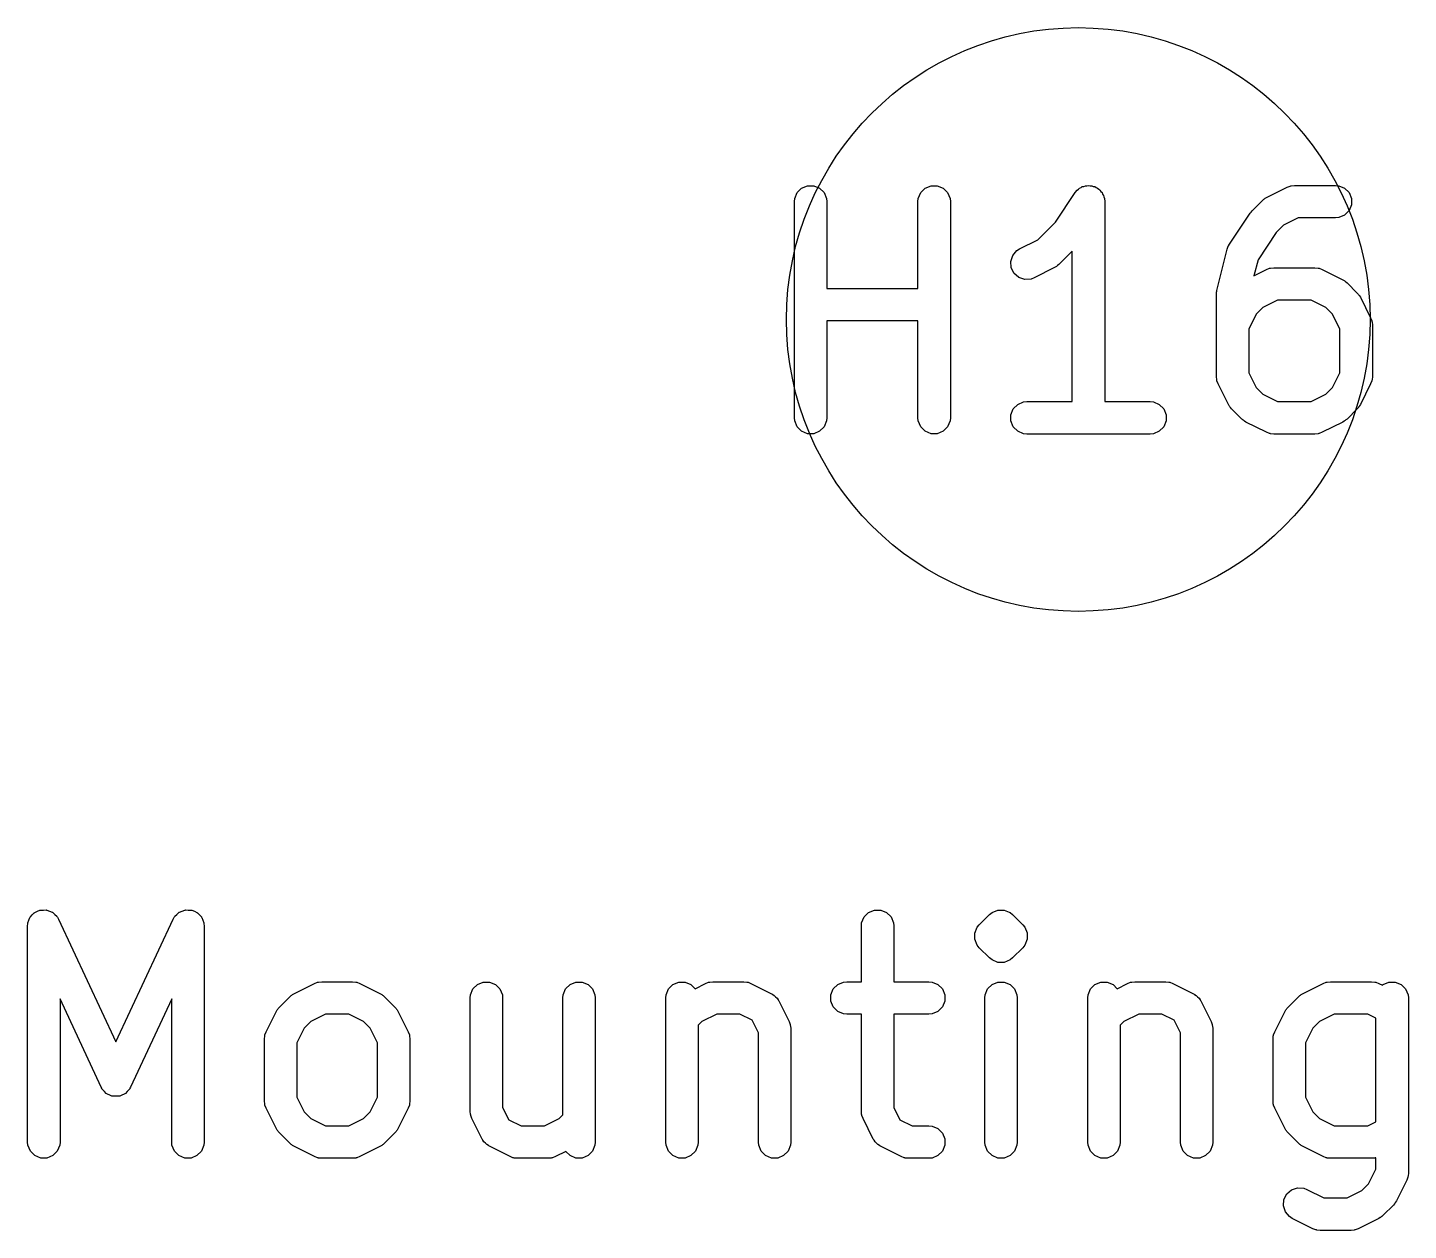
# Model space of a CAD drawing. Extents: x 0.58 to 7.69, y -5.21 to -0.56.
# Drawn here: x 3.9425 to 4.194, y -4.0241 to -3.8051 of the extents above; entities that cross this region are included whole.
import ezdxf

# ---------------------------------------------------------------- set-up
doc = ezdxf.new("R2010")
doc.units = 0
doc.header["$MEASUREMENT"] = 0
doc.layers.add('BLACK', color=7, linetype='CONTINUOUS')

msp = doc.modelspace()

# ---------------------------------------------------------------- linework, layer by layer
at = {"layer": 'BLACK', "linetype": 'CONTINUOUS'}
for p, q in [((4.08222, -3.83623), (4.08266, -3.83516)), ((4.08266, -3.83516), (4.08347, -3.83435)), ((4.08347, -3.83435), (4.08454, -3.83391)), ((4.08454, -3.83391), (4.08569, -3.83391)), ((4.08569, -3.83391), (4.08675, -3.83435)), ((4.08675, -3.83435), (4.08757, -3.83516)), ((4.08757, -3.83516), (4.08801, -3.83623)), ((4.10472, -3.83623), (4.10516, -3.83516)), ((4.10516, -3.83516), (4.10597, -3.83435)), ((4.10597, -3.83435), (4.10704, -3.83391)), ((4.10704, -3.83391), (4.10819, -3.83391)), ((4.10819, -3.83391), (4.10925, -3.83435)), ((4.10925, -3.83435), (4.11007, -3.83516)), ((4.11007, -3.83516), (4.11051, -3.83623)), ((4.12969, -3.84055), (4.13328, -3.83517)), ((4.13328, -3.83516), (4.13364, -3.83472)), ((4.13328, -3.83517), (4.13328, -3.83516)), ((4.13328, -3.83516), (4.13328, -3.83516)), ((4.13328, -3.83516), (4.13328, -3.83516)), ((4.13364, -3.83472), (4.13389, -3.83456)), ((4.13389, -3.83456), (4.13409, -3.83435)), ((4.13409, -3.83435), (4.13436, -3.83424)), ((4.13436, -3.83424), (4.1346, -3.83408)), ((4.1346, -3.83408), (4.13489, -3.83402)), ((4.13489, -3.83402), (4.13516, -3.83391)), ((4.13516, -3.83391), (4.13545, -3.83391)), ((4.13545, -3.83391), (4.13573, -3.83385)), ((4.13573, -3.83385), (4.13602, -3.83391)), ((4.13602, -3.83391), (4.13631, -3.83391)), ((4.13631, -3.83391), (4.13658, -3.83402)), ((4.13658, -3.83402), (4.13686, -3.83407)), ((4.13686, -3.83407), (4.1371, -3.83424)), ((4.1371, -3.83424), (4.13737, -3.83435)), ((4.13737, -3.83435), (4.13758, -3.83455)), ((4.13758, -3.83455), (4.13782, -3.83471)), ((4.13782, -3.83471), (4.13798, -3.83496)), ((4.13798, -3.83496), (4.13819, -3.83516)), ((4.13819, -3.83516), (4.1383, -3.83543)), ((4.16816, -3.83604), (4.17191, -3.83416)), ((4.17191, -3.83416), (4.17245, -3.83396)), ((4.17245, -3.83396), (4.17255, -3.83395)), ((4.17255, -3.83395), (4.17265, -3.83391)), ((4.17265, -3.83391), (4.17323, -3.83385)), ((4.17323, -3.83385), (4.18073, -3.83385)), ((4.18073, -3.83385), (4.1813, -3.83391)), ((4.1813, -3.83391), (4.18237, -3.83435)), ((4.18237, -3.83435), (4.18318, -3.83516)), ((4.18318, -3.83516), (4.18362, -3.83623)), ((4.08216, -3.8368), (4.08222, -3.83623)), ((4.08216, -3.87617), (4.08216, -3.8368)), ((4.08801, -3.83623), (4.08807, -3.8368)), ((4.08807, -3.8368), (4.08807, -3.8526)), ((4.10466, -3.8368), (4.10472, -3.83623)), ((4.10466, -3.8526), (4.10466, -3.8368)), ((4.11051, -3.83623), (4.11056, -3.8368)), ((4.11056, -3.8368), (4.11056, -3.87617)), ((4.1383, -3.83543), (4.13846, -3.83567)), ((4.13846, -3.83567), (4.13852, -3.83596)), ((4.13852, -3.83596), (4.13863, -3.83623)), ((4.13863, -3.83623), (4.13869, -3.8368)), ((4.13869, -3.8368), (4.13869, -3.8368)), ((4.13869, -3.8368), (4.13869, -3.8368)), ((4.13869, -3.8368), (4.13869, -3.8368)), ((4.13869, -3.8368), (4.13869, -3.87322)), ((4.16552, -3.83847), (4.16739, -3.83659)), ((4.16739, -3.83659), (4.16762, -3.8364)), ((4.16762, -3.8364), (4.16767, -3.83635)), ((4.16767, -3.83635), (4.16776, -3.83629)), ((4.16776, -3.83629), (4.16784, -3.83622)), ((4.16784, -3.83622), (4.16791, -3.83619)), ((4.16791, -3.83619), (4.16816, -3.83604)), ((4.18362, -3.83738), (4.18318, -3.83844)), ((4.18362, -3.83623), (4.18362, -3.83738)), ((4.1614, -3.84454), (4.16515, -3.83892)), ((4.16515, -3.83891), (4.16533, -3.8387)), ((4.16515, -3.83892), (4.16515, -3.83891)), ((4.16515, -3.83891), (4.16515, -3.83891)), ((4.16533, -3.8387), (4.16551, -3.83847)), ((4.16551, -3.83847), (4.16551, -3.83847)), ((4.16551, -3.83847), (4.16552, -3.83847)), ((4.17393, -3.83976), (4.17123, -3.84111)), ((4.18073, -3.83976), (4.17393, -3.83976)), ((4.1813, -3.8397), (4.18073, -3.83976)), ((4.18237, -3.83926), (4.1813, -3.8397)), ((4.18318, -3.83844), (4.18237, -3.83926)), ((4.12648, -3.84375), (4.12969, -3.84055)), ((4.1699, -3.84243), (4.1666, -3.84739)), ((4.17123, -3.84111), (4.1699, -3.84243)), ((4.12267, -3.84572), (4.12316, -3.84541)), ((4.12316, -3.84541), (4.12648, -3.84375)), ((4.16099, -3.84546), (4.16111, -3.84512)), ((4.16111, -3.84512), (4.16113, -3.84505)), ((4.16113, -3.84505), (4.16116, -3.84499)), ((4.16116, -3.84499), (4.16118, -3.84492)), ((4.16118, -3.84492), (4.16123, -3.84486)), ((4.16123, -3.84486), (4.1614, -3.84454)), ((4.12155, -3.84768), (4.12192, -3.84659)), ((4.12164, -3.84883), (4.12155, -3.84768)), ((4.12192, -3.84659), (4.12267, -3.84572)), ((4.13278, -3.84581), (4.13032, -3.84827)), ((4.13278, -3.87322), (4.13278, -3.84581)), ((4.15912, -3.85296), (4.16099, -3.84546)), ((4.1666, -3.84739), (4.16587, -3.85031)), ((4.12215, -3.84986), (4.12164, -3.84883)), ((4.12302, -3.85062), (4.12215, -3.84986)), ((4.12955, -3.84882), (4.1258, -3.85069)), ((4.1298, -3.84866), (4.12955, -3.84882)), ((4.12987, -3.84863), (4.1298, -3.84866)), ((4.12996, -3.84857), (4.12987, -3.84863)), ((4.13004, -3.84851), (4.12996, -3.84857)), ((4.1301, -3.84845), (4.13004, -3.84851)), ((4.13032, -3.84827), (4.1301, -3.84845)), ((4.16587, -3.85031), (4.16816, -3.84916)), ((4.16816, -3.84916), (4.1687, -3.84895)), ((4.1687, -3.84895), (4.1688, -3.84895)), ((4.1688, -3.84895), (4.1689, -3.84891)), ((4.1689, -3.84891), (4.16948, -3.84885)), ((4.16948, -3.84885), (4.17698, -3.84885)), ((4.17698, -3.84885), (4.17755, -3.84891)), ((4.17755, -3.84891), (4.17765, -3.84895)), ((4.17765, -3.84895), (4.17776, -3.84895)), ((4.17776, -3.84895), (4.1783, -3.84916)), ((4.1783, -3.84916), (4.18205, -3.85104)), ((4.08807, -3.8526), (4.10466, -3.8526)), ((4.12412, -3.85098), (4.12302, -3.85062)), ((4.12526, -3.8509), (4.12412, -3.85098)), ((4.1258, -3.85069), (4.12526, -3.8509)), ((4.1591, -3.85306), (4.15912, -3.85296)), ((4.18205, -3.85104), (4.1823, -3.85119)), ((4.1823, -3.85119), (4.18237, -3.85122)), ((4.18237, -3.85122), (4.18245, -3.85129)), ((4.18245, -3.85129), (4.18254, -3.85134)), ((4.18254, -3.85134), (4.18259, -3.8514)), ((4.18259, -3.8514), (4.18282, -3.85159)), ((4.18282, -3.85159), (4.18469, -3.85346)), ((4.15903, -3.85353), (4.15906, -3.85332)), ((4.15904, -3.85358), (4.15903, -3.85353)), ((4.15903, -3.85368), (4.15904, -3.85358)), ((4.15903, -3.86867), (4.15903, -3.85368)), ((4.15906, -3.85332), (4.15908, -3.8531)), ((4.15908, -3.8531), (4.1591, -3.85306)), ((4.17018, -3.85475), (4.16748, -3.8561)), ((4.17628, -3.85475), (4.17018, -3.85475)), ((4.17898, -3.8561), (4.17628, -3.85475)), ((4.18469, -3.85346), (4.18488, -3.85369)), ((4.18488, -3.85369), (4.18493, -3.85374)), ((4.18493, -3.85374), (4.18499, -3.85383)), ((4.18499, -3.85383), (4.18506, -3.85391)), ((4.18506, -3.85391), (4.18509, -3.85398)), ((4.18509, -3.85398), (4.18524, -3.85423)), ((4.18524, -3.85423), (4.18712, -3.85798)), ((4.16628, -3.8573), (4.16493, -3.86)), ((4.16748, -3.8561), (4.16628, -3.8573)), ((4.18018, -3.8573), (4.17898, -3.8561)), ((4.18152, -3.86), (4.18018, -3.8573)), ((4.18712, -3.85798), (4.18732, -3.85852)), ((4.10466, -3.8585), (4.08807, -3.8585)), ((4.08807, -3.8585), (4.08807, -3.87617)), ((4.10466, -3.87617), (4.10466, -3.8585)), ((4.16493, -3.86), (4.16493, -3.86798)), ((4.18152, -3.86798), (4.18152, -3.86)), ((4.18732, -3.85852), (4.18733, -3.85863)), ((4.18733, -3.85863), (4.18737, -3.85872)), ((4.18737, -3.85872), (4.18743, -3.8593)), ((4.18743, -3.8593), (4.18743, -3.86867)), ((4.16493, -3.86798), (4.16628, -3.87068)), ((4.18018, -3.87068), (4.18152, -3.86798)), ((4.15908, -3.86925), (4.15903, -3.86867)), ((4.15912, -3.86935), (4.15908, -3.86925)), ((4.15913, -3.86945), (4.15912, -3.86935)), ((4.15934, -3.87), (4.15913, -3.86945)), ((4.16121, -3.87374), (4.15934, -3.87)), ((4.18712, -3.87), (4.18524, -3.87374)), ((4.18732, -3.86945), (4.18712, -3.87)), ((4.18733, -3.86935), (4.18732, -3.86945)), ((4.18737, -3.86925), (4.18733, -3.86935)), ((4.18743, -3.86867), (4.18737, -3.86925)), ((4.16628, -3.87068), (4.16748, -3.87187)), ((4.16748, -3.87187), (4.17018, -3.87322)), ((4.17628, -3.87322), (4.17898, -3.87187)), ((4.17898, -3.87187), (4.18018, -3.87068)), ((4.12159, -3.8756), (4.12203, -3.87453)), ((4.12159, -3.87675), (4.12159, -3.8756)), ((4.12203, -3.87453), (4.12284, -3.87372)), ((4.12284, -3.87372), (4.12391, -3.87328)), ((4.12391, -3.87328), (4.12448, -3.87322)), ((4.12448, -3.87322), (4.13278, -3.87322)), ((4.13869, -3.87322), (4.14698, -3.87322)), ((4.14698, -3.87322), (4.14756, -3.87328)), ((4.14756, -3.87328), (4.14862, -3.87372)), ((4.14862, -3.87372), (4.14944, -3.87453)), ((4.14944, -3.87453), (4.14988, -3.8756)), ((4.14988, -3.8756), (4.14988, -3.87675)), ((4.16137, -3.87399), (4.16121, -3.87374)), ((4.1614, -3.87406), (4.16137, -3.87399)), ((4.16147, -3.87415), (4.1614, -3.87406)), ((4.16152, -3.87423), (4.16147, -3.87415)), ((4.16158, -3.87429), (4.16152, -3.87423)), ((4.16177, -3.87451), (4.16158, -3.87429)), ((4.16364, -3.87639), (4.16177, -3.87451)), ((4.17018, -3.87322), (4.17628, -3.87322)), ((4.18469, -3.87451), (4.18282, -3.87639)), ((4.18488, -3.87429), (4.18469, -3.87451)), ((4.18493, -3.87423), (4.18488, -3.87429)), ((4.18499, -3.87415), (4.18493, -3.87423)), ((4.18506, -3.87406), (4.18499, -3.87415)), ((4.18509, -3.87399), (4.18506, -3.87406)), ((4.18524, -3.87374), (4.18509, -3.87399)), ((4.08222, -3.87675), (4.08216, -3.87617)), ((4.08266, -3.87781), (4.08222, -3.87675)), ((4.08347, -3.87863), (4.08266, -3.87781)), ((4.08757, -3.87781), (4.08675, -3.87863)), ((4.08801, -3.87675), (4.08757, -3.87781)), ((4.08807, -3.87617), (4.08801, -3.87675)), ((4.10472, -3.87675), (4.10466, -3.87617)), ((4.10516, -3.87781), (4.10472, -3.87675)), ((4.10597, -3.87863), (4.10516, -3.87781)), ((4.11007, -3.87781), (4.10925, -3.87863)), ((4.11051, -3.87675), (4.11007, -3.87781)), ((4.11056, -3.87617), (4.11051, -3.87675)), ((4.12203, -3.87781), (4.12159, -3.87675)), ((4.12284, -3.87863), (4.12203, -3.87781)), ((4.14944, -3.87781), (4.14862, -3.87863)), ((4.14988, -3.87675), (4.14944, -3.87781)), ((4.16387, -3.87657), (4.16364, -3.87639)), ((4.16392, -3.87663), (4.16387, -3.87657)), ((4.16401, -3.87669), (4.16392, -3.87663)), ((4.16409, -3.87675), (4.16401, -3.87669)), ((4.16416, -3.87678), (4.16409, -3.87675)), ((4.16441, -3.87694), (4.16416, -3.87678)), ((4.16816, -3.87881), (4.16441, -3.87694)), ((4.18205, -3.87694), (4.1783, -3.87881)), ((4.1823, -3.87678), (4.18205, -3.87694)), ((4.18237, -3.87675), (4.1823, -3.87678)), ((4.18245, -3.87669), (4.18237, -3.87675)), ((4.18254, -3.87663), (4.18245, -3.87669)), ((4.18259, -3.87657), (4.18254, -3.87663)), ((4.18282, -3.87639), (4.18259, -3.87657)), ((4.08454, -3.87907), (4.08347, -3.87863)), ((4.08569, -3.87907), (4.08454, -3.87907)), ((4.08675, -3.87863), (4.08569, -3.87907)), ((4.10704, -3.87907), (4.10597, -3.87863)), ((4.10819, -3.87907), (4.10704, -3.87907)), ((4.10925, -3.87863), (4.10819, -3.87907)), ((4.12391, -3.87907), (4.12284, -3.87863)), ((4.12448, -3.87913), (4.12391, -3.87907)), ((4.14698, -3.87913), (4.12448, -3.87913)), ((4.14756, -3.87907), (4.14698, -3.87913)), ((4.14862, -3.87863), (4.14756, -3.87907)), ((4.1687, -3.87902), (4.16816, -3.87881)), ((4.1688, -3.87903), (4.1687, -3.87902)), ((4.1689, -3.87907), (4.1688, -3.87903)), ((4.16948, -3.87913), (4.1689, -3.87907)), ((4.17698, -3.87913), (4.16948, -3.87913)), ((4.17755, -3.87907), (4.17698, -3.87913)), ((4.17765, -3.87903), (4.17755, -3.87907)), ((4.17776, -3.87902), (4.17765, -3.87903)), ((4.1783, -3.87881), (4.17776, -3.87902)), ((3.9438, -3.96624), (3.94428, -3.96604)), ((3.94428, -3.96604), (3.94474, -3.96583)), ((3.94474, -3.96583), (3.94481, -3.96582)), ((3.94481, -3.96582), (3.94487, -3.9658)), ((3.94487, -3.9658), (3.94538, -3.9658)), ((3.94538, -3.9658), (3.94589, -3.96578)), ((3.94589, -3.96578), (3.94595, -3.9658)), ((3.94595, -3.9658), (3.94602, -3.9658)), ((3.94602, -3.9658), (3.94649, -3.96599)), ((3.94649, -3.96599), (3.94698, -3.96617)), ((3.97016, -3.96617), (3.97064, -3.96599)), ((3.97064, -3.96599), (3.97111, -3.9658)), ((3.97111, -3.9658), (3.97118, -3.9658)), ((3.97118, -3.9658), (3.97124, -3.96578)), ((3.97124, -3.96578), (3.97175, -3.9658)), ((3.97175, -3.9658), (3.97227, -3.9658)), ((3.97227, -3.9658), (3.97233, -3.96582)), ((3.97233, -3.96582), (3.97239, -3.96583)), ((3.97239, -3.96583), (3.97286, -3.96604)), ((3.97286, -3.96604), (3.97333, -3.96624)), ((4.09566, -3.96624), (4.09672, -3.9658)), ((4.09672, -3.9658), (4.09788, -3.9658)), ((4.09788, -3.9658), (4.09894, -3.96624)), ((4.11816, -3.96624), (4.11922, -3.9658)), ((4.11922, -3.9658), (4.12037, -3.9658)), ((4.12037, -3.9658), (4.12037, -3.9658)), ((4.12037, -3.9658), (4.12127, -3.96617)), ((3.94249, -3.96869), (3.94253, -3.96831)), ((3.94253, -3.96825), (3.94254, -3.96821)), ((3.94253, -3.96831), (3.94253, -3.96825)), ((3.94254, -3.96821), (3.94255, -3.96812)), ((3.94255, -3.96812), (3.94274, -3.96764)), ((3.94274, -3.96764), (3.94292, -3.96716)), ((3.94292, -3.96716), (3.94296, -3.96711)), ((3.94296, -3.96711), (3.94299, -3.96705)), ((3.94299, -3.96705), (3.94335, -3.96669)), ((3.94335, -3.96669), (3.9437, -3.96631)), ((3.9437, -3.96631), (3.94376, -3.96629)), ((3.94376, -3.96629), (3.9438, -3.96624)), ((3.94698, -3.96617), (3.94702, -3.96621)), ((3.94702, -3.96621), (3.94708, -3.96624)), ((3.94708, -3.96624), (3.94745, -3.9666)), ((3.94745, -3.9666), (3.94782, -3.96695)), ((3.94782, -3.96695), (3.94787, -3.96703)), ((3.94787, -3.96703), (3.9479, -3.96705)), ((3.9479, -3.96705), (3.94793, -3.96712)), ((3.94793, -3.96712), (3.94812, -3.96745)), ((3.94812, -3.96745), (3.95857, -3.98983)), ((3.95857, -3.98983), (3.96902, -3.96745)), ((3.96902, -3.96745), (3.96921, -3.96712)), ((3.96921, -3.96712), (3.96924, -3.96705)), ((3.96924, -3.96705), (3.96926, -3.96703)), ((3.96926, -3.96703), (3.96931, -3.96695)), ((3.96931, -3.96695), (3.96969, -3.9666)), ((3.96969, -3.9666), (3.97005, -3.96624)), ((3.97005, -3.96624), (3.97011, -3.96621)), ((3.97011, -3.96621), (3.97016, -3.96617)), ((3.97333, -3.96624), (3.97338, -3.96629)), ((3.97338, -3.96629), (3.97344, -3.96631)), ((3.97344, -3.96631), (3.97378, -3.96669)), ((3.97378, -3.96669), (3.97415, -3.96705)), ((3.97415, -3.96705), (3.97417, -3.96711)), ((3.97417, -3.96711), (3.97422, -3.96716)), ((3.97422, -3.96716), (3.97439, -3.96764)), ((3.97439, -3.96764), (3.97459, -3.96812)), ((3.97459, -3.96812), (3.9746, -3.96821)), ((3.9746, -3.96821), (3.97461, -3.96825)), ((3.97461, -3.96825), (3.97461, -3.96831)), ((3.97461, -3.96831), (3.97464, -3.96869)), ((4.09435, -3.96869), (4.0944, -3.96812)), ((4.0944, -3.96812), (4.09485, -3.96705)), ((4.09485, -3.96705), (4.09566, -3.96624)), ((4.09894, -3.96624), (4.09976, -3.96705)), ((4.09976, -3.96705), (4.1002, -3.96812)), ((4.1002, -3.96812), (4.10025, -3.96869)), ((4.11547, -3.96893), (4.11583, -3.96848)), ((4.11583, -3.96848), (4.11771, -3.96661)), ((4.11771, -3.96661), (4.11816, -3.96624)), ((4.12127, -3.96617), (4.12144, -3.96624)), ((4.12144, -3.96624), (4.12189, -3.96661)), ((4.12189, -3.96661), (4.12376, -3.96848)), ((4.12376, -3.96848), (4.12413, -3.96893)), ((3.94249, -4.00806), (3.94249, -3.96869)), ((3.97464, -3.96869), (3.97464, -4.00806)), ((4.09435, -3.97886), (4.09435, -3.96869)), ((4.10025, -3.96869), (4.10025, -3.97886)), ((4.11503, -3.96999), (4.11547, -3.96893)), ((4.11503, -3.97114), (4.11503, -3.96999)), ((4.11547, -3.97221), (4.11503, -3.97114)), ((4.12413, -3.96893), (4.12455, -3.96994)), ((4.12457, -3.97114), (4.12413, -3.97221)), ((4.12455, -3.96994), (4.12457, -3.96999)), ((4.12457, -3.96999), (4.12457, -3.97114)), ((4.11583, -3.97266), (4.11547, -3.97221)), ((4.11771, -3.97453), (4.11583, -3.97266)), ((4.12376, -3.97266), (4.12189, -3.97453)), ((4.12413, -3.97221), (4.12376, -3.97266)), ((4.11816, -3.9749), (4.11771, -3.97453)), ((4.11922, -3.97534), (4.11816, -3.9749)), ((4.12037, -3.97534), (4.11922, -3.97534)), ((4.11922, -3.97534), (4.11922, -3.97534)), ((4.12144, -3.9749), (4.12037, -3.97534)), ((4.12037, -3.97534), (4.12037, -3.97534)), ((4.12189, -3.97453), (4.12144, -3.9749)), ((3.99059, -3.9813), (3.99067, -3.98124)), ((3.99067, -3.98124), (3.99074, -3.98121)), ((3.99074, -3.98121), (3.99099, -3.98105)), ((3.99099, -3.98105), (3.99474, -3.97918)), ((3.99474, -3.97918), (3.99528, -3.97897)), ((3.99528, -3.97897), (3.99539, -3.97896)), ((3.99539, -3.97896), (3.99549, -3.97892)), ((3.99549, -3.97892), (3.99606, -3.97886)), ((3.99606, -3.97886), (4.00169, -3.97886)), ((4.00169, -3.97886), (4.00226, -3.97892)), ((4.00226, -3.97892), (4.00236, -3.97896)), ((4.00236, -3.97896), (4.00247, -3.97897)), ((4.00247, -3.97897), (4.00301, -3.97918)), ((4.00301, -3.97918), (4.00676, -3.98105)), ((4.00676, -3.98105), (4.00701, -3.98121)), ((4.00701, -3.98121), (4.00708, -3.98124)), ((4.00708, -3.98124), (4.00716, -3.9813)), ((4.02311, -3.98182), (4.02316, -3.98124)), ((4.02316, -3.98124), (4.0236, -3.98018)), ((4.0236, -3.98018), (4.02442, -3.97936)), ((4.02442, -3.97936), (4.02548, -3.97892)), ((4.02548, -3.97892), (4.02664, -3.97892)), ((4.02664, -3.97892), (4.0277, -3.97936)), ((4.0277, -3.97936), (4.02851, -3.98018)), ((4.02851, -3.98018), (4.02896, -3.98124)), ((4.02896, -3.98124), (4.02901, -3.98182)), ((4.03998, -3.98182), (4.04004, -3.98124)), ((4.04004, -3.98124), (4.04048, -3.98018)), ((4.04048, -3.98018), (4.04129, -3.97936)), ((4.04129, -3.97936), (4.04236, -3.97892)), ((4.04236, -3.97892), (4.04351, -3.97892)), ((4.04351, -3.97892), (4.04457, -3.97936)), ((4.04457, -3.97936), (4.04539, -3.98018)), ((4.04539, -3.98018), (4.04583, -3.98124)), ((4.04583, -3.98124), (4.04588, -3.98182)), ((4.05873, -3.98182), (4.05878, -3.98124)), ((4.05878, -3.98124), (4.05922, -3.98018)), ((4.05922, -3.98018), (4.06004, -3.97936)), ((4.06004, -3.97936), (4.0611, -3.97892)), ((4.0611, -3.97892), (4.06226, -3.97892)), ((4.06226, -3.97892), (4.06332, -3.97936)), ((4.06332, -3.97936), (4.06408, -3.98013)), ((4.06408, -3.98013), (4.06598, -3.97918)), ((4.06598, -3.97918), (4.06652, -3.97897)), ((4.06652, -3.97897), (4.06663, -3.97896)), ((4.06663, -3.97896), (4.06673, -3.97892)), ((4.06673, -3.97892), (4.0673, -3.97886)), ((4.0673, -3.97886), (4.07293, -3.97886)), ((4.07293, -3.97886), (4.0735, -3.97892)), ((4.0735, -3.97892), (4.0736, -3.97896)), ((4.0736, -3.97896), (4.07371, -3.97897)), ((4.07371, -3.97897), (4.07425, -3.97918)), ((4.07425, -3.97918), (4.078, -3.98105)), ((4.078, -3.98105), (4.07809, -3.98111)), ((4.07809, -3.98111), (4.07814, -3.98113)), ((4.07814, -3.98113), (4.0782, -3.98118)), ((4.0782, -3.98118), (4.07849, -3.98136)), ((4.08878, -3.98124), (4.08922, -3.98018)), ((4.08878, -3.98239), (4.08878, -3.98124)), ((4.08922, -3.98018), (4.09004, -3.97936)), ((4.09004, -3.97936), (4.0911, -3.97892)), ((4.0911, -3.97892), (4.09168, -3.97886)), ((4.09168, -3.97886), (4.09435, -3.97886)), ((4.10025, -3.97886), (4.10667, -3.97886)), ((4.10667, -3.97886), (4.10725, -3.97892)), ((4.10725, -3.97892), (4.10831, -3.97936)), ((4.10831, -3.97936), (4.10913, -3.98018)), ((4.10913, -3.98018), (4.10957, -3.98124)), ((4.10957, -3.98124), (4.10957, -3.98239)), ((4.11684, -3.98182), (4.1169, -3.98124)), ((4.1169, -3.98124), (4.11734, -3.98018)), ((4.11734, -3.98018), (4.11816, -3.97936)), ((4.11816, -3.97936), (4.11922, -3.97892)), ((4.11922, -3.97892), (4.12037, -3.97892)), ((4.12037, -3.97892), (4.12144, -3.97936)), ((4.12144, -3.97936), (4.12225, -3.98018)), ((4.12225, -3.98018), (4.12269, -3.98124)), ((4.12269, -3.98124), (4.12275, -3.98182)), ((4.13559, -3.98182), (4.13565, -3.98124)), ((4.13565, -3.98124), (4.13609, -3.98018)), ((4.13609, -3.98018), (4.1369, -3.97936)), ((4.1369, -3.97936), (4.13797, -3.97892)), ((4.13797, -3.97892), (4.13912, -3.97892)), ((4.13912, -3.97892), (4.14019, -3.97936)), ((4.14019, -3.97936), (4.14095, -3.98013)), ((4.14095, -3.98013), (4.14285, -3.97918)), ((4.14285, -3.97918), (4.14339, -3.97897)), ((4.14339, -3.97897), (4.1435, -3.97896)), ((4.1435, -3.97896), (4.14359, -3.97892)), ((4.14359, -3.97892), (4.14417, -3.97886)), ((4.14417, -3.97886), (4.14979, -3.97886)), ((4.14979, -3.97886), (4.15037, -3.97892)), ((4.15037, -3.97892), (4.15047, -3.97896)), ((4.15047, -3.97896), (4.15057, -3.97897)), ((4.15057, -3.97897), (4.15111, -3.97918)), ((4.15111, -3.97918), (4.15486, -3.98105)), ((4.15486, -3.98105), (4.15496, -3.98111)), ((4.15496, -3.98111), (4.15501, -3.98113)), ((4.15501, -3.98113), (4.15506, -3.98118)), ((4.15506, -3.98118), (4.15535, -3.98136)), ((4.17432, -3.9813), (4.1744, -3.98124)), ((4.1744, -3.98124), (4.17447, -3.98121)), ((4.17447, -3.98121), (4.17472, -3.98105)), ((4.17472, -3.98105), (4.17847, -3.97918)), ((4.17847, -3.97918), (4.17901, -3.97897)), ((4.17901, -3.97897), (4.17912, -3.97896)), ((4.17912, -3.97896), (4.17921, -3.97892)), ((4.17921, -3.97892), (4.17979, -3.97886)), ((4.17979, -3.97886), (4.18729, -3.97886)), ((4.18729, -3.97886), (4.18787, -3.97892)), ((4.18787, -3.97892), (4.18796, -3.97896)), ((4.18796, -3.97896), (4.18807, -3.97897)), ((4.18807, -3.97897), (4.18861, -3.97918)), ((4.18861, -3.97918), (4.18926, -3.9795)), ((4.18926, -3.9795), (4.1894, -3.97936)), ((4.1894, -3.97936), (4.19046, -3.97892)), ((4.19046, -3.97892), (4.19161, -3.97892)), ((4.19161, -3.97892), (4.19268, -3.97936)), ((4.19268, -3.97936), (4.19349, -3.98018)), ((4.19349, -3.98018), (4.19393, -3.98124)), ((4.19393, -3.98124), (4.19399, -3.98182)), ((3.95589, -3.99806), (3.9484, -3.982)), ((3.9484, -3.982), (3.9484, -4.00806)), ((3.96874, -3.982), (3.96124, -3.99806)), ((3.96874, -4.00806), (3.96874, -3.982)), ((3.98805, -3.98385), (3.98811, -3.98376)), ((3.98811, -3.98376), (3.98816, -3.9837)), ((3.98816, -3.9837), (3.98835, -3.98348)), ((3.98835, -3.98348), (3.99023, -3.9816)), ((3.99023, -3.9816), (3.99045, -3.98142)), ((3.99045, -3.98142), (3.9905, -3.98136)), ((3.9905, -3.98136), (3.99059, -3.9813)), ((4.00716, -3.9813), (4.00725, -3.98136)), ((4.00725, -3.98136), (4.0073, -3.98142)), ((4.0073, -3.98142), (4.00752, -3.9816)), ((4.00752, -3.9816), (4.0094, -3.98348)), ((4.0094, -3.98348), (4.00959, -3.9837)), ((4.00959, -3.9837), (4.00964, -3.98376)), ((4.00964, -3.98376), (4.0097, -3.98385)), ((4.02311, -4.00244), (4.02311, -3.98182)), ((4.02901, -3.98182), (4.02901, -4.00174)), ((4.03998, -4.00309), (4.03998, -3.98182)), ((4.04588, -3.98182), (4.04588, -4.00806)), ((4.05873, -4.00806), (4.05873, -3.98182)), ((4.07849, -3.98136), (4.07873, -3.98164)), ((4.07873, -3.98164), (4.07901, -3.98188)), ((4.07901, -3.98188), (4.07919, -3.98217)), ((4.07919, -3.98217), (4.07924, -3.98223)), ((4.07924, -3.98223), (4.07926, -3.98227)), ((4.07926, -3.98227), (4.07932, -3.98237)), ((4.07932, -3.98237), (4.08119, -3.98612)), ((4.08922, -3.98346), (4.08878, -3.98239)), ((4.09004, -3.98427), (4.08922, -3.98346)), ((4.10913, -3.98346), (4.10831, -3.98427)), ((4.10957, -3.98239), (4.10913, -3.98346)), ((4.11684, -4.00806), (4.11684, -3.98182)), ((4.12275, -3.98182), (4.12275, -4.00806)), ((4.13559, -4.00806), (4.13559, -3.98182)), ((4.15535, -3.98136), (4.1556, -3.98164)), ((4.1556, -3.98164), (4.15588, -3.98188)), ((4.15588, -3.98188), (4.15606, -3.98217)), ((4.15606, -3.98217), (4.15611, -3.98223)), ((4.15611, -3.98223), (4.15612, -3.98227)), ((4.15612, -3.98227), (4.15618, -3.98237)), ((4.15618, -3.98237), (4.15806, -3.98612)), ((4.17178, -3.98385), (4.17183, -3.98376)), ((4.17183, -3.98376), (4.17189, -3.9837)), ((4.17189, -3.9837), (4.17208, -3.98348)), ((4.17208, -3.98348), (4.17395, -3.9816)), ((4.17395, -3.9816), (4.17418, -3.98142)), ((4.17418, -3.98142), (4.17423, -3.98136)), ((4.17423, -3.98136), (4.17432, -3.9813)), ((4.19399, -3.98182), (4.19399, -4.01369)), ((3.98592, -3.988), (3.9878, -3.98425)), ((3.9878, -3.98425), (3.98795, -3.984)), ((3.98795, -3.984), (3.98798, -3.98393)), ((3.98798, -3.98393), (3.98805, -3.98385)), ((3.99406, -3.98612), (3.99287, -3.98732)), ((3.99676, -3.98477), (3.99406, -3.98612)), ((4.00099, -3.98477), (3.99676, -3.98477)), ((4.00369, -3.98612), (4.00099, -3.98477)), ((4.00488, -3.98732), (4.00369, -3.98612)), ((4.0097, -3.98385), (4.00977, -3.98393)), ((4.00977, -3.98393), (4.0098, -3.984)), ((4.0098, -3.984), (4.00995, -3.98425)), ((4.00995, -3.98425), (4.01183, -3.988)), ((4.0653, -3.98612), (4.06463, -3.98679)), ((4.068, -3.98477), (4.0653, -3.98612)), ((4.07223, -3.98477), (4.068, -3.98477)), ((4.07448, -3.98589), (4.07223, -3.98477)), ((4.0756, -3.98814), (4.07448, -3.98589)), ((4.08119, -3.98612), (4.0814, -3.98666)), ((4.0911, -3.98471), (4.09004, -3.98427)), ((4.09168, -3.98477), (4.0911, -3.98471)), ((4.09435, -3.98477), (4.09168, -3.98477)), ((4.09435, -4.00244), (4.09435, -3.98477)), ((4.10667, -3.98477), (4.10025, -3.98477)), ((4.10025, -3.98477), (4.10025, -4.00174)), ((4.10725, -3.98471), (4.10667, -3.98477)), ((4.10831, -3.98427), (4.10725, -3.98471)), ((4.14217, -3.98612), (4.1415, -3.98679)), ((4.14487, -3.98477), (4.14217, -3.98612)), ((4.1491, -3.98477), (4.14487, -3.98477)), ((4.15134, -3.98589), (4.1491, -3.98477)), ((4.15247, -3.98814), (4.15134, -3.98589)), ((4.15806, -3.98612), (4.15827, -3.98666)), ((4.16965, -3.988), (4.17152, -3.98425)), ((4.17152, -3.98425), (4.17168, -3.984)), ((4.17168, -3.984), (4.17171, -3.98393)), ((4.17171, -3.98393), (4.17178, -3.98385)), ((4.17779, -3.98612), (4.17659, -3.98732)), ((4.18049, -3.98477), (4.17779, -3.98612)), ((4.18659, -3.98477), (4.18049, -3.98477)), ((4.18809, -3.98552), (4.18659, -3.98477)), ((4.18809, -4.00436), (4.18809, -3.98552)), ((3.98561, -3.98932), (3.98567, -3.98874)), ((3.98567, -3.98874), (3.98571, -3.98864)), ((3.98571, -3.98864), (3.98572, -3.98854)), ((3.98572, -3.98854), (3.98592, -3.988)), ((3.99287, -3.98732), (3.99152, -3.99001)), ((4.00623, -3.99001), (4.00488, -3.98732)), ((4.01183, -3.988), (4.01203, -3.98854)), ((4.01203, -3.98854), (4.01204, -3.98864)), ((4.01204, -3.98864), (4.01208, -3.98874)), ((4.01208, -3.98874), (4.01214, -3.98932)), ((4.06463, -3.98679), (4.06463, -4.00806)), ((4.0756, -4.00806), (4.0756, -3.98814)), ((4.0814, -3.98666), (4.08141, -3.98677)), ((4.08141, -3.98677), (4.08145, -3.98687)), ((4.08145, -3.98687), (4.08151, -3.98744)), ((4.08151, -3.98744), (4.08151, -4.00806)), ((4.1415, -3.98679), (4.1415, -4.00806)), ((4.15247, -4.00806), (4.15247, -3.98814)), ((4.15827, -3.98666), (4.15827, -3.98677)), ((4.15827, -3.98677), (4.15831, -3.98687)), ((4.15831, -3.98687), (4.15837, -3.98744)), ((4.15837, -3.98744), (4.15837, -4.00806)), ((4.16934, -3.98932), (4.16939, -3.98874)), ((4.16939, -3.98874), (4.16944, -3.98864)), ((4.16944, -3.98854), (4.16965, -3.988)), ((4.16944, -3.98864), (4.16944, -3.98854)), ((4.17659, -3.98732), (4.17524, -3.99001)), ((3.98561, -4.00056), (3.98561, -3.98932)), ((3.99152, -3.99001), (3.99152, -3.99987)), ((4.00623, -3.99987), (4.00623, -3.99001)), ((4.01214, -3.98932), (4.01214, -4.00056)), ((4.16934, -4.00056), (4.16934, -3.98932)), ((4.17524, -3.99001), (4.17524, -3.99987)), ((3.95602, -3.99827), (3.95589, -3.99806)), ((3.95604, -3.99835), (3.95602, -3.99827)), ((3.95609, -3.9984), (3.95604, -3.99835)), ((3.95619, -3.99856), (3.95609, -3.9984)), ((3.95652, -3.99886), (3.95619, -3.99856)), ((3.96095, -3.99856), (3.96062, -3.99886)), ((3.96105, -3.9984), (3.96095, -3.99856)), ((3.96109, -3.99835), (3.96105, -3.9984)), ((3.96112, -3.99827), (3.96109, -3.99835)), ((3.96124, -3.99806), (3.96112, -3.99827)), ((3.95682, -3.9992), (3.95652, -3.99886)), ((3.95694, -3.99925), (3.95682, -3.9992)), ((3.95704, -3.99934), (3.95694, -3.99925)), ((3.95746, -3.99949), (3.95704, -3.99934)), ((3.95786, -3.99968), (3.95746, -3.99949)), ((3.958, -3.99969), (3.95786, -3.99968)), ((3.95812, -3.99973), (3.958, -3.99969)), ((3.95857, -3.99971), (3.95812, -3.99973)), ((3.95902, -3.99973), (3.95857, -3.99971)), ((3.95914, -3.99969), (3.95902, -3.99973)), ((3.95927, -3.99968), (3.95914, -3.99969)), ((3.95968, -3.99949), (3.95927, -3.99968)), ((3.9601, -3.99934), (3.95968, -3.99949)), ((3.9602, -3.99925), (3.9601, -3.99934)), ((3.96031, -3.9992), (3.9602, -3.99925)), ((3.96062, -3.99886), (3.96031, -3.9992)), ((3.98567, -4.00114), (3.98561, -4.00056)), ((3.98571, -4.00124), (3.98567, -4.00114)), ((3.98572, -4.00134), (3.98571, -4.00124)), ((3.98592, -4.00189), (3.98572, -4.00134)), ((3.99152, -3.99987), (3.99287, -4.00257)), ((4.00488, -4.00257), (4.00623, -3.99987)), ((4.01203, -4.00134), (4.01183, -4.00189)), ((4.01204, -4.00124), (4.01203, -4.00134)), ((4.01208, -4.00114), (4.01204, -4.00124)), ((4.01214, -4.00056), (4.01208, -4.00114)), ((4.16939, -4.00114), (4.16934, -4.00056)), ((4.16944, -4.00124), (4.16939, -4.00114)), ((4.16944, -4.00134), (4.16944, -4.00124)), ((4.16965, -4.00189), (4.16944, -4.00134)), ((4.17524, -3.99987), (4.17659, -4.00257)), ((3.9878, -4.00563), (3.98592, -4.00189)), ((3.99287, -4.00257), (3.99406, -4.00376)), ((3.99406, -4.00376), (3.99676, -4.00511)), ((4.00099, -4.00511), (4.00369, -4.00376)), ((4.00369, -4.00376), (4.00488, -4.00257)), ((4.01183, -4.00189), (4.00995, -4.00563)), ((4.02316, -4.00302), (4.02311, -4.00244)), ((4.0232, -4.00311), (4.02316, -4.00302)), ((4.02321, -4.00322), (4.0232, -4.00311)), ((4.02342, -4.00376), (4.02321, -4.00322)), ((4.02529, -4.00751), (4.02342, -4.00376)), ((4.02901, -4.00174), (4.03013, -4.00399)), ((4.03661, -4.00511), (4.03931, -4.00376)), ((4.03931, -4.00376), (4.03998, -4.00309)), ((4.0944, -4.00302), (4.09435, -4.00244)), ((4.09444, -4.00311), (4.0944, -4.00302)), ((4.09445, -4.00322), (4.09444, -4.00311)), ((4.09466, -4.00376), (4.09445, -4.00322)), ((4.09653, -4.00751), (4.09466, -4.00376)), ((4.10025, -4.00174), (4.10138, -4.00399)), ((4.17152, -4.00563), (4.16965, -4.00189)), ((4.17659, -4.00257), (4.17779, -4.00376)), ((4.17779, -4.00376), (4.18049, -4.00511)), ((3.98795, -4.00588), (3.9878, -4.00563)), ((3.98798, -4.00595), (3.98795, -4.00588)), ((3.98805, -4.00604), (3.98798, -4.00595)), ((3.98811, -4.00612), (3.98805, -4.00604)), ((3.98816, -4.00618), (3.98811, -4.00612)), ((3.98835, -4.0064), (3.98816, -4.00618)), ((3.99676, -4.00511), (4.00099, -4.00511)), ((4.00959, -4.00618), (4.0094, -4.0064)), ((4.00964, -4.00612), (4.00959, -4.00618)), ((4.0097, -4.00604), (4.00964, -4.00612)), ((4.00977, -4.00595), (4.0097, -4.00604)), ((4.0098, -4.00588), (4.00977, -4.00595)), ((4.00995, -4.00563), (4.0098, -4.00588)), ((4.03013, -4.00399), (4.03238, -4.00511)), ((4.03238, -4.00511), (4.03661, -4.00511)), ((4.10138, -4.00399), (4.10362, -4.00511)), ((4.10362, -4.00511), (4.10667, -4.00511)), ((4.10667, -4.00511), (4.10725, -4.00517)), ((4.10725, -4.00517), (4.10831, -4.00561)), ((4.10831, -4.00561), (4.10913, -4.00642)), ((4.17168, -4.00588), (4.17152, -4.00563)), ((4.17171, -4.00595), (4.17168, -4.00588)), ((4.17178, -4.00604), (4.17171, -4.00595)), ((4.17183, -4.00612), (4.17178, -4.00604)), ((4.17189, -4.00618), (4.17183, -4.00612)), ((4.17208, -4.0064), (4.17189, -4.00618)), ((4.18049, -4.00511), (4.18659, -4.00511)), ((4.18659, -4.00511), (4.18809, -4.00436)), ((3.94255, -4.00864), (3.94249, -4.00806)), ((3.94299, -4.0097), (3.94255, -4.00864)), ((3.94834, -4.00864), (3.9479, -4.0097)), ((3.9484, -4.00806), (3.94834, -4.00864)), ((3.96879, -4.00864), (3.96874, -4.00806)), ((3.96924, -4.0097), (3.96879, -4.00864)), ((3.97459, -4.00864), (3.97415, -4.0097)), ((3.97464, -4.00806), (3.97459, -4.00864)), ((3.99023, -4.00828), (3.98835, -4.0064)), ((3.99045, -4.00846), (3.99023, -4.00828)), ((3.9905, -4.00852), (3.99045, -4.00846)), ((3.99059, -4.00858), (3.9905, -4.00852)), ((3.99067, -4.00864), (3.99059, -4.00858)), ((3.99074, -4.00867), (3.99067, -4.00864)), ((3.99099, -4.00883), (3.99074, -4.00867)), ((3.99474, -4.0107), (3.99099, -4.00883)), ((4.00676, -4.00883), (4.00301, -4.0107)), ((4.00701, -4.00867), (4.00676, -4.00883)), ((4.00708, -4.00864), (4.00701, -4.00867)), ((4.00716, -4.00858), (4.00708, -4.00864)), ((4.00725, -4.00852), (4.00716, -4.00858)), ((4.0073, -4.00846), (4.00725, -4.00852)), ((4.00752, -4.00828), (4.0073, -4.00846)), ((4.0094, -4.0064), (4.00752, -4.00828)), ((4.02535, -4.00761), (4.02529, -4.00751)), ((4.02537, -4.00765), (4.02535, -4.00761)), ((4.02542, -4.00771), (4.02537, -4.00765)), ((4.0256, -4.008), (4.02542, -4.00771)), ((4.02588, -4.00824), (4.0256, -4.008)), ((4.02612, -4.00852), (4.02588, -4.00824)), ((4.02642, -4.00871), (4.02612, -4.00852)), ((4.02647, -4.00875), (4.02642, -4.00871)), ((4.02652, -4.00877), (4.02647, -4.00875)), ((4.02661, -4.00883), (4.02652, -4.00877)), ((4.03036, -4.0107), (4.02661, -4.00883)), ((4.04583, -4.00864), (4.04539, -4.0097)), ((4.04588, -4.00806), (4.04583, -4.00864)), ((4.05878, -4.00864), (4.05873, -4.00806)), ((4.05922, -4.0097), (4.05878, -4.00864)), ((4.06458, -4.00864), (4.06413, -4.0097)), ((4.06463, -4.00806), (4.06458, -4.00864)), ((4.07566, -4.00864), (4.0756, -4.00806)), ((4.0761, -4.0097), (4.07566, -4.00864)), ((4.08145, -4.00864), (4.08101, -4.0097)), ((4.08151, -4.00806), (4.08145, -4.00864)), ((4.09659, -4.00761), (4.09653, -4.00751)), ((4.09661, -4.00765), (4.09659, -4.00761)), ((4.09666, -4.00771), (4.09661, -4.00765)), ((4.09684, -4.008), (4.09666, -4.00771)), ((4.09712, -4.00824), (4.09684, -4.008)), ((4.09736, -4.00852), (4.09712, -4.00824)), ((4.09766, -4.00871), (4.09736, -4.00852)), ((4.09771, -4.00875), (4.09766, -4.00871)), ((4.09776, -4.00877), (4.09771, -4.00875)), ((4.09785, -4.00883), (4.09776, -4.00877)), ((4.1016, -4.0107), (4.09785, -4.00883)), ((4.10913, -4.00642), (4.10957, -4.00749)), ((4.10957, -4.00864), (4.10913, -4.0097)), ((4.10957, -4.00749), (4.10957, -4.00864)), ((4.1169, -4.00864), (4.11684, -4.00806)), ((4.11734, -4.0097), (4.1169, -4.00864)), ((4.12269, -4.00864), (4.12225, -4.0097)), ((4.12275, -4.00806), (4.12269, -4.00864)), ((4.13565, -4.00864), (4.13559, -4.00806)), ((4.13609, -4.0097), (4.13565, -4.00864)), ((4.14144, -4.00864), (4.141, -4.0097)), ((4.1415, -4.00806), (4.14144, -4.00864)), ((4.15252, -4.00864), (4.15247, -4.00806)), ((4.15296, -4.0097), (4.15252, -4.00864)), ((4.15831, -4.00864), (4.15787, -4.0097)), ((4.15837, -4.00806), (4.15831, -4.00864)), ((4.17395, -4.00828), (4.17208, -4.0064)), ((4.17418, -4.00846), (4.17395, -4.00828)), ((4.17423, -4.00852), (4.17418, -4.00846)), ((4.17432, -4.00858), (4.17423, -4.00852)), ((4.1744, -4.00864), (4.17432, -4.00858)), ((4.17447, -4.00867), (4.1744, -4.00864)), ((4.17472, -4.00883), (4.17447, -4.00867)), ((4.17847, -4.0107), (4.17472, -4.00883)), ((3.9438, -4.01052), (3.94299, -4.0097)), ((3.94487, -4.01096), (3.9438, -4.01052)), ((3.94602, -4.01096), (3.94487, -4.01096)), ((3.94708, -4.01052), (3.94602, -4.01096)), ((3.9479, -4.0097), (3.94708, -4.01052)), ((3.97005, -4.01052), (3.96924, -4.0097)), ((3.97111, -4.01096), (3.97005, -4.01052)), ((3.97227, -4.01096), (3.97111, -4.01096)), ((3.97333, -4.01052), (3.97227, -4.01096)), ((3.97415, -4.0097), (3.97333, -4.01052)), ((3.99528, -4.01091), (3.99474, -4.0107)), ((3.99539, -4.01092), (3.99528, -4.01091)), ((3.99549, -4.01096), (3.99539, -4.01092)), ((3.99606, -4.01102), (3.99549, -4.01096)), ((4.00169, -4.01102), (3.99606, -4.01102)), ((4.00226, -4.01096), (4.00169, -4.01102)), ((4.00236, -4.01092), (4.00226, -4.01096)), ((4.00247, -4.01091), (4.00236, -4.01092)), ((4.00301, -4.0107), (4.00247, -4.01091)), ((4.0309, -4.01091), (4.03036, -4.0107)), ((4.03101, -4.01092), (4.0309, -4.01091)), ((4.03111, -4.01096), (4.03101, -4.01092)), ((4.03168, -4.01102), (4.03111, -4.01096)), ((4.03731, -4.01102), (4.03168, -4.01102)), ((4.03788, -4.01096), (4.03731, -4.01102)), ((4.03798, -4.01092), (4.03788, -4.01096)), ((4.03809, -4.01091), (4.03798, -4.01092)), ((4.03863, -4.0107), (4.03809, -4.01091)), ((4.04053, -4.00976), (4.03863, -4.0107)), ((4.04129, -4.01052), (4.04053, -4.00976)), ((4.04236, -4.01096), (4.04129, -4.01052)), ((4.04351, -4.01096), (4.04236, -4.01096)), ((4.04457, -4.01052), (4.04351, -4.01096)), ((4.04539, -4.0097), (4.04457, -4.01052)), ((4.06004, -4.01052), (4.05922, -4.0097)), ((4.0611, -4.01096), (4.06004, -4.01052)), ((4.06226, -4.01096), (4.0611, -4.01096)), ((4.06332, -4.01052), (4.06226, -4.01096)), ((4.06413, -4.0097), (4.06332, -4.01052)), ((4.07691, -4.01052), (4.0761, -4.0097)), ((4.07798, -4.01096), (4.07691, -4.01052)), ((4.07913, -4.01096), (4.07798, -4.01096)), ((4.08019, -4.01052), (4.07913, -4.01096)), ((4.08101, -4.0097), (4.08019, -4.01052)), ((4.10214, -4.01091), (4.1016, -4.0107)), ((4.10225, -4.01092), (4.10214, -4.01091)), ((4.10235, -4.01096), (4.10225, -4.01092)), ((4.10292, -4.01102), (4.10235, -4.01096)), ((4.10667, -4.01102), (4.10292, -4.01102)), ((4.10725, -4.01096), (4.10667, -4.01102)), ((4.10831, -4.01052), (4.10725, -4.01096)), ((4.10913, -4.0097), (4.10831, -4.01052)), ((4.11816, -4.01052), (4.11734, -4.0097)), ((4.11922, -4.01096), (4.11816, -4.01052)), ((4.12037, -4.01096), (4.11922, -4.01096)), ((4.12144, -4.01052), (4.12037, -4.01096)), ((4.12225, -4.0097), (4.12144, -4.01052)), ((4.1369, -4.01052), (4.13609, -4.0097)), ((4.13797, -4.01096), (4.1369, -4.01052)), ((4.13912, -4.01096), (4.13797, -4.01096)), ((4.14019, -4.01052), (4.13912, -4.01096)), ((4.141, -4.0097), (4.14019, -4.01052)), ((4.15378, -4.01052), (4.15296, -4.0097)), ((4.15484, -4.01096), (4.15378, -4.01052)), ((4.15599, -4.01096), (4.15484, -4.01096)), ((4.15706, -4.01052), (4.15599, -4.01096)), ((4.15787, -4.0097), (4.15706, -4.01052)), ((4.17901, -4.01091), (4.17847, -4.0107)), ((4.17912, -4.01092), (4.17901, -4.01091)), ((4.17921, -4.01096), (4.17912, -4.01092)), ((4.17979, -4.01102), (4.17921, -4.01096)), ((4.18729, -4.01102), (4.17979, -4.01102)), ((4.18787, -4.01096), (4.18729, -4.01102)), ((4.18796, -4.01092), (4.18787, -4.01096)), ((4.18807, -4.01091), (4.18796, -4.01092)), ((4.18809, -4.01091), (4.18807, -4.01091)), ((4.18809, -4.01299), (4.18809, -4.01091)), ((4.18674, -4.01569), (4.18809, -4.01299)), ((4.19399, -4.01369), (4.19393, -4.01426)), ((4.1727, -4.01675), (4.1738, -4.01638)), ((4.1738, -4.01638), (4.17495, -4.01646)), ((4.18554, -4.01689), (4.18674, -4.01569)), ((4.19368, -4.01501), (4.1918, -4.01876)), ((4.19389, -4.01447), (4.19368, -4.01501)), ((4.19393, -4.01426), (4.19389, -4.01436)), ((4.19389, -4.01436), (4.19389, -4.01447)), ((4.17124, -4.01968), (4.17132, -4.01853)), ((4.17132, -4.01853), (4.17183, -4.0175)), ((4.17183, -4.0175), (4.1727, -4.01675)), ((4.17495, -4.01646), (4.17549, -4.01667)), ((4.17549, -4.01667), (4.17861, -4.01823)), ((4.17861, -4.01823), (4.18284, -4.01823)), ((4.18284, -4.01823), (4.18554, -4.01689)), ((4.1918, -4.01876), (4.19165, -4.01901)), ((4.1716, -4.02077), (4.17124, -4.01968)), ((4.17236, -4.02164), (4.1716, -4.02077)), ((4.18938, -4.0214), (4.18915, -4.02159)), ((4.19125, -4.01953), (4.18938, -4.0214)), ((4.19144, -4.0193), (4.19125, -4.01953)), ((4.1915, -4.01925), (4.19144, -4.0193)), ((4.19155, -4.01916), (4.1915, -4.01925)), ((4.19162, -4.01908), (4.19155, -4.01916)), ((4.19165, -4.01901), (4.19162, -4.01908)), ((4.17285, -4.02195), (4.17236, -4.02164)), ((4.17659, -4.02383), (4.17285, -4.02195)), ((4.17714, -4.02403), (4.17659, -4.02383)), ((4.18486, -4.02383), (4.18432, -4.02403)), ((4.18861, -4.02195), (4.18486, -4.02383)), ((4.18886, -4.0218), (4.18861, -4.02195)), ((4.18893, -4.02177), (4.18886, -4.0218)), ((4.18901, -4.0217), (4.18893, -4.02177)), ((4.1891, -4.02164), (4.18901, -4.0217)), ((4.18915, -4.02159), (4.1891, -4.02164)), ((4.17724, -4.02404), (4.17714, -4.02403)), ((4.17734, -4.02408), (4.17724, -4.02404)), ((4.17792, -4.02414), (4.17734, -4.02408)), ((4.18354, -4.02414), (4.17792, -4.02414)), ((4.18412, -4.02408), (4.18354, -4.02414)), ((4.18421, -4.02404), (4.18412, -4.02408)), ((4.18432, -4.02403), (4.18421, -4.02404))]:
    msp.add_line(p, q, dxfattribs=at)
at = {"layer": 'BLACK'}
msp.add_circle((4.13386, -3.85827), 0.05315, dxfattribs=at)

doc.saveas('drawing.dxf')
